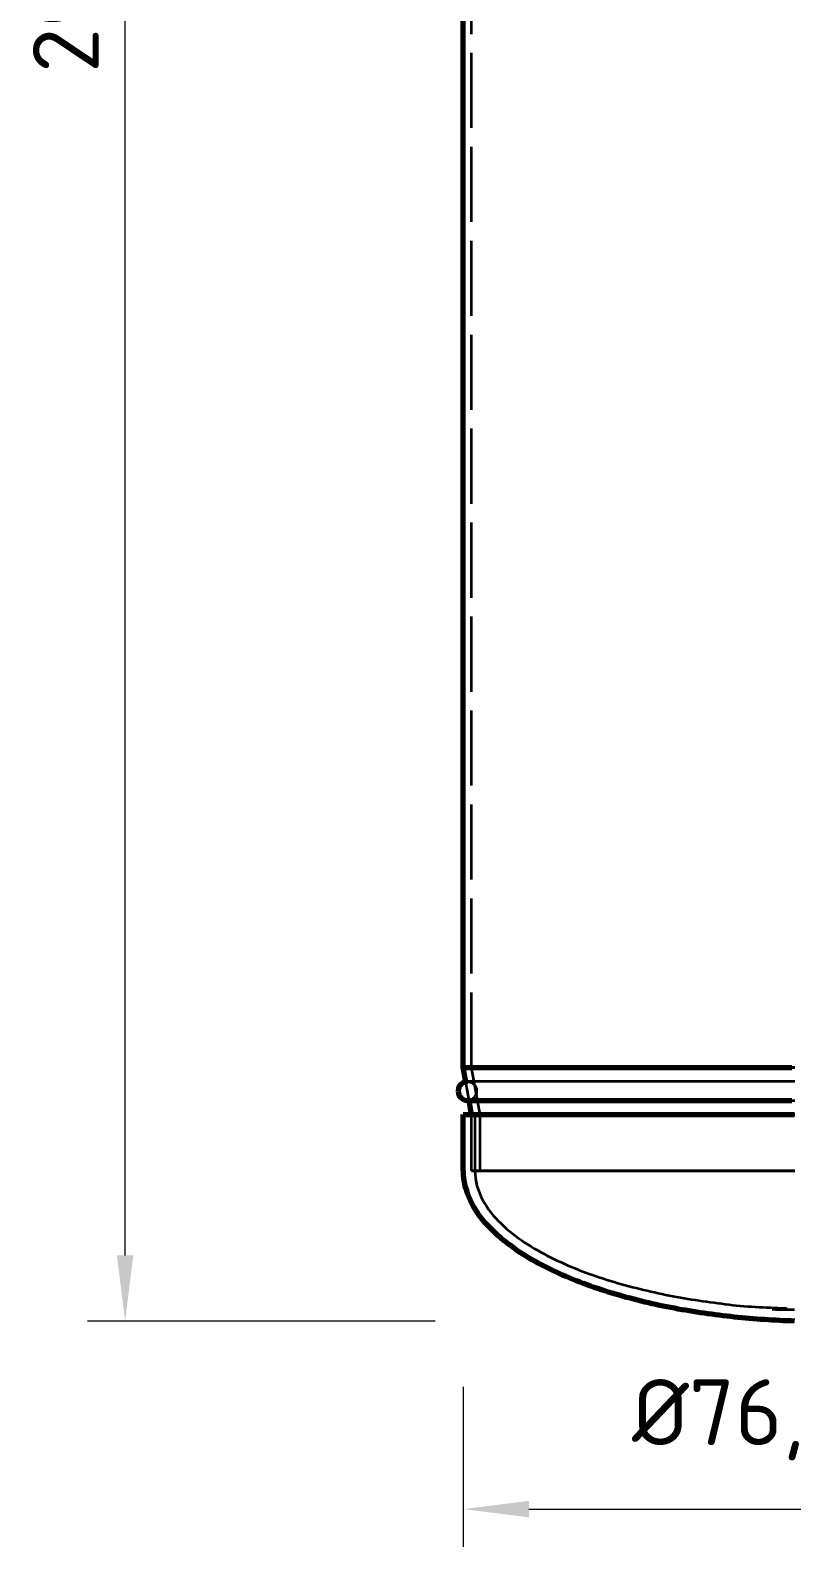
# Model space of a CAD drawing. Header units: millimetres. Extents: x 0 to 1554, y 0 to 420.
# Drawn here: x 84.6 to 125.2, y 158.5 to 239.2 of the extents above; entities that cross this region are included whole.
import ezdxf

# ---------------------------------------------------------------- set-up
doc = ezdxf.new("R2010")
doc.units = ezdxf.units.MM
doc.linetypes.add('IRAM-E-TRAZOS', pattern=[5, 4, -1])
for name, color, linetype, lineweight in [('01-VISIBLE', 7, 'CONTINUOUS', 70), ('02-OCULTA', 4, 'IRAM-E-TRAZOS', 35), ('04-COTA', 3, 'CONTINUOUS', 18)]:
    doc.layers.add(name, color=color, linetype=linetype, lineweight=lineweight)
doc.styles.add('ISO3098', font='isocpeur.ttf')
doc.dimstyles.new('FLAMA-IRAM', dxfattribs={"dimtxt": 3.5, "dimasz": 3.5, "dimexe": 2, "dimexo": 1.5, "dimgap": 1, "dimtad": 1, "dimdec": 1, "dimtxsty": 'ISO3098', "dimblk": 'IRAM_FLECHA', "dimblk1": 'IRAM_FLECHA', "dimblk2": 'IRAM_FLECHA', "dimcen": 2.5, "dimclrd": 256, "dimclre": 256, "dimclrt": 256, "dimazin": 3, "dimtfac": 1, "dimtmove": 0, "dimatfit": 3, "dimlwd": 18, "dimlwe": 18})

# ---------------------------------------------------------------- blocks, each defined once
blk = doc.blocks.new('IRAM_FLECHA')
blk.add_solid([(0, 0), (-1, 0.125), (-1, -0.125)])

msp = doc.modelspace()

# ---------------------------------------------------------------- linework, layer by layer
at = {"layer": '01-VISIBLE'}
for p, q in [((107.675, 184), (107.675, 304.695)), ((107.811, 183.242), (107.675, 184)), ((108.125, 181.5), (107.99, 182.25)), ((107.675, 178.5), (107.675, 181.5))]:
    msp.add_line(p, q, dxfattribs=at)
for points in [[(107.675, 184), (107.876, 184), (108.077, 184), (108.278, 184), (108.479, 184), (108.68, 184), (108.882, 184), (109.083, 184), (109.284, 184), (109.485, 184), (109.686, 184), (109.887, 184), (110.088, 184), (110.289, 184), (110.49, 184), (110.691, 184), (110.893, 184), (111.094, 184), (111.295, 184), (111.496, 184), (111.697, 184), (111.898, 184), (112.099, 184), (112.3, 184), (112.501, 184), (112.702, 184), (112.904, 184), (113.105, 184), (113.306, 184), (113.507, 184), (113.708, 184), (113.909, 184), (114.11, 184), (114.311, 184), (114.512, 184), (114.713, 184), (114.915, 184), (115.116, 184), (115.317, 184), (115.518, 184), (115.719, 184), (115.92, 184), (116.121, 184), (116.322, 184), (116.523, 184), (116.724, 184), (116.926, 184), (117.127, 184), (117.328, 184), (117.529, 184), (117.73, 184), (117.931, 184), (118.132, 184), (118.333, 184), (118.534, 184), (118.735, 184), (118.937, 184), (119.138, 184), (119.339, 184), (119.54, 184), (119.741, 184), (119.942, 184), (120.143, 184), (120.344, 184), (120.545, 184), (120.746, 184), (120.948, 184), (121.149, 184), (121.35, 184), (121.551, 184), (121.752, 184), (121.953, 184), (122.154, 184), (122.355, 184), (122.556, 184), (122.757, 184), (122.959, 184), (123.16, 184), (123.361, 184), (123.562, 184), (123.763, 184), (123.964, 184), (124.165, 184), (124.366, 184), (124.567, 184), (124.768, 184), (124.97, 184), (125.171, 184)], [(107.9, 183.25), (107.771, 183.233), (107.65, 183.183), (107.546, 183.104), (107.467, 183), (107.417, 182.879), (107.4, 182.75)], [(107.4, 182.75), (107.417, 182.621), (107.467, 182.5), (107.546, 182.396), (107.65, 182.317), (107.771, 182.267), (107.9, 182.25)], [(107.9, 182.25), (107.9, 182.25), (107.9, 182.25), (107.9, 182.25), (107.9, 182.25), (107.9, 182.25), (107.9, 182.25)], [(107.9, 182.25), (108.101, 182.25), (108.302, 182.25), (108.502, 182.25), (108.703, 182.25), (108.904, 182.25), (109.105, 182.25), (109.306, 182.25), (109.507, 182.25), (109.707, 182.25), (109.908, 182.25), (110.109, 182.25), (110.31, 182.25), (110.511, 182.25), (110.712, 182.25), (110.912, 182.25), (111.113, 182.25), (111.314, 182.25), (111.515, 182.25), (111.716, 182.25), (111.917, 182.25), (112.117, 182.25), (112.318, 182.25), (112.519, 182.25), (112.72, 182.25), (112.921, 182.25), (113.122, 182.25), (113.322, 182.25), (113.523, 182.25), (113.724, 182.25), (113.925, 182.25), (114.126, 182.25), (114.327, 182.25), (114.527, 182.25), (114.728, 182.25), (114.929, 182.25), (115.13, 182.25), (115.331, 182.25), (115.532, 182.25), (115.732, 182.25), (115.933, 182.25), (116.134, 182.25), (116.335, 182.25), (116.536, 182.25), (116.737, 182.25), (116.938, 182.25), (117.138, 182.25), (117.339, 182.25), (117.54, 182.25), (117.741, 182.25), (117.942, 182.25), (118.142, 182.25), (118.343, 182.25), (118.544, 182.25), (118.745, 182.25), (118.946, 182.25), (119.147, 182.25), (119.347, 182.25), (119.548, 182.25), (119.749, 182.25), (119.95, 182.25), (120.151, 182.25), (120.352, 182.25), (120.552, 182.25), (120.753, 182.25), (120.954, 182.25), (121.155, 182.25), (121.356, 182.25), (121.557, 182.25), (121.757, 182.25), (121.958, 182.25), (122.159, 182.25), (122.36, 182.25), (122.561, 182.25), (122.762, 182.25), (122.962, 182.25), (123.163, 182.25), (123.364, 182.25), (123.565, 182.25), (123.766, 182.25), (123.967, 182.25), (124.167, 182.25), (124.368, 182.25), (124.569, 182.25), (124.77, 182.25), (124.971, 182.25), (125.172, 182.25)], [(107.675, 181.5), (107.876, 181.5), (108.076, 181.5), (108.277, 181.5), (108.477, 181.5), (108.678, 181.5), (108.878, 181.5), (109.079, 181.5), (109.279, 181.5), (109.48, 181.5), (109.68, 181.5), (109.881, 181.5), (110.081, 181.5), (110.282, 181.5), (110.482, 181.5), (110.683, 181.5), (110.883, 181.5), (111.084, 181.5), (111.284, 181.5), (111.485, 181.5), (111.686, 181.5), (111.886, 181.5), (112.087, 181.5), (112.287, 181.5), (112.488, 181.5), (112.688, 181.5), (112.889, 181.5), (113.089, 181.5), (113.29, 181.5), (113.49, 181.5), (113.691, 181.5), (113.891, 181.5), (114.092, 181.5), (114.292, 181.5), (114.493, 181.5), (114.693, 181.5), (114.894, 181.5), (115.094, 181.5), (115.295, 181.5), (115.496, 181.5), (115.696, 181.5), (115.897, 181.5), (116.097, 181.5), (116.298, 181.5), (116.498, 181.5), (116.699, 181.5), (116.899, 181.5), (117.1, 181.5), (117.3, 181.5), (117.501, 181.5), (117.701, 181.5), (117.902, 181.5), (118.102, 181.5), (118.303, 181.5), (118.503, 181.5), (118.704, 181.5), (118.904, 181.5), (119.105, 181.5), (119.306, 181.5), (119.506, 181.5), (119.707, 181.5), (119.907, 181.5), (120.108, 181.5), (120.308, 181.5), (120.509, 181.5), (120.709, 181.5), (120.91, 181.5), (121.11, 181.5), (121.311, 181.5), (121.511, 181.5), (121.712, 181.5), (121.912, 181.5), (122.113, 181.5), (122.313, 181.5), (122.514, 181.5), (122.714, 181.5), (122.915, 181.5), (123.116, 181.5), (123.316, 181.5), (123.517, 181.5), (123.717, 181.5), (123.918, 181.5), (124.118, 181.5), (124.319, 181.5), (124.519, 181.5), (124.72, 181.5), (124.92, 181.5), (125.121, 181.5), (125.321, 181.5)], [(107.675, 178.5), (107.679, 178.299), (107.692, 178.098), (107.723, 177.899), (107.77, 177.703), (107.827, 177.51), (107.89, 177.319), (107.96, 177.131), (108.038, 176.945), (108.126, 176.764), (108.224, 176.588), (108.33, 176.417), (108.443, 176.25), (108.562, 176.088), (108.686, 175.93), (108.815, 175.775), (108.949, 175.625), (109.087, 175.478), (109.229, 175.335), (109.374, 175.197), (109.524, 175.062), (109.676, 174.93), (109.832, 174.802), (109.99, 174.678), (110.15, 174.557), (110.313, 174.438), (110.478, 174.323), (110.645, 174.211), (110.814, 174.101), (110.985, 173.994), (111.157, 173.89), (111.331, 173.788), (111.506, 173.689), (111.682, 173.592), (111.86, 173.497), (112.038, 173.405), (112.218, 173.314), (112.399, 173.226), (112.581, 173.14), (112.764, 173.056), (112.948, 172.974), (113.133, 172.894), (113.318, 172.816), (113.504, 172.74), (113.691, 172.665), (113.879, 172.592), (114.067, 172.521), (114.256, 172.452), (114.446, 172.384), (114.636, 172.318), (114.826, 172.253), (115.017, 172.189), (115.209, 172.128), (115.401, 172.067), (115.593, 172.008), (115.786, 171.951), (115.98, 171.894), (116.173, 171.839), (116.367, 171.786), (116.562, 171.734), (116.756, 171.683), (116.951, 171.633), (117.147, 171.584), (117.342, 171.537), (117.538, 171.491), (117.735, 171.447), (117.931, 171.403), (118.128, 171.361), (118.325, 171.32), (118.522, 171.28), (118.72, 171.241), (118.918, 171.203), (119.115, 171.166), (119.314, 171.13), (119.512, 171.096), (119.71, 171.062), (119.909, 171.03), (120.108, 170.998), (120.307, 170.968), (120.506, 170.938), (120.705, 170.91), (120.905, 170.883), (121.104, 170.856), (121.304, 170.831), (121.504, 170.806), (121.703, 170.783), (121.904, 170.76), (122.104, 170.739), (122.304, 170.718), (122.504, 170.699), (122.705, 170.68), (122.905, 170.662), (123.106, 170.646), (123.306, 170.63), (123.507, 170.615), (123.708, 170.601), (123.909, 170.588), (124.11, 170.576), (124.311, 170.565), (124.512, 170.554), (124.713, 170.545), (124.914, 170.536), (125.115, 170.529), (125.316, 170.522)]]:
    msp.add_lwpolyline(points, dxfattribs=at)
at = {"layer": '02-OCULTA'}
for p, q in [((108.125, 184), (108.125, 304.695)), ((108.575, 181.5), (108.125, 184)), ((107.99, 182.25), (107.811, 183.242)), ((108.125, 178.5), (108.125, 181.5)), ((108.3, 181.5), (108.3, 178.5)), ((108.575, 178.5), (108.575, 181.5))]:
    msp.add_line(p, q, dxfattribs=at)
for points in [[(125.321, 184), (125.121, 184), (124.92, 184), (124.72, 184), (124.519, 184), (124.319, 184), (124.118, 184), (123.918, 184), (123.717, 184), (123.517, 184), (123.316, 184), (123.116, 184), (122.915, 184), (122.714, 184), (122.514, 184), (122.313, 184), (122.113, 184), (121.912, 184), (121.712, 184), (121.511, 184), (121.311, 184), (121.11, 184), (120.91, 184), (120.709, 184), (120.509, 184), (120.308, 184), (120.108, 184), (119.907, 184), (119.707, 184), (119.506, 184), (119.306, 184), (119.105, 184), (118.904, 184), (118.704, 184), (118.503, 184), (118.303, 184), (118.102, 184), (117.902, 184), (117.701, 184), (117.501, 184), (117.3, 184), (117.1, 184), (116.899, 184), (116.699, 184), (116.498, 184), (116.298, 184), (116.097, 184), (115.897, 184), (115.696, 184), (115.496, 184), (115.295, 184), (115.094, 184), (114.894, 184), (114.693, 184), (114.493, 184), (114.292, 184), (114.092, 184), (113.891, 184), (113.691, 184), (113.49, 184), (113.29, 184), (113.089, 184), (112.889, 184), (112.688, 184), (112.488, 184), (112.287, 184), (112.087, 184), (111.886, 184), (111.686, 184), (111.485, 184), (111.284, 184), (111.084, 184), (110.883, 184), (110.683, 184), (110.482, 184), (110.282, 184), (110.081, 184), (109.881, 184), (109.68, 184), (109.48, 184), (109.279, 184), (109.079, 184), (108.878, 184), (108.678, 184), (108.477, 184), (108.277, 184), (108.076, 184), (107.876, 184), (107.675, 184)], [(125.325, 184), (125.125, 184), (124.925, 184), (124.725, 184), (124.525, 184), (124.325, 184), (124.125, 184), (123.925, 184), (123.725, 184), (123.525, 184), (123.325, 184), (123.125, 184), (122.925, 184), (122.725, 184), (122.525, 184), (122.325, 184), (122.125, 184), (121.925, 184), (121.725, 184), (121.525, 184), (121.325, 184), (121.125, 184), (120.925, 184), (120.725, 184), (120.525, 184), (120.325, 184), (120.125, 184), (119.925, 184), (119.725, 184), (119.525, 184), (119.325, 184), (119.125, 184), (118.925, 184), (118.725, 184), (118.525, 184), (118.325, 184), (118.125, 184), (117.925, 184), (117.725, 184), (117.525, 184), (117.325, 184), (117.125, 184), (116.925, 184), (116.725, 184), (116.525, 184), (116.325, 184), (116.125, 184), (115.925, 184), (115.725, 184), (115.525, 184), (115.325, 184), (115.125, 184), (114.925, 184), (114.725, 184), (114.525, 184), (114.325, 184), (114.125, 184), (113.925, 184), (113.725, 184), (113.525, 184), (113.325, 184), (113.125, 184), (112.925, 184), (112.725, 184), (112.525, 184), (112.325, 184), (112.125, 184), (111.925, 184), (111.725, 184), (111.525, 184), (111.325, 184), (111.125, 184), (110.925, 184), (110.725, 184), (110.525, 184), (110.325, 184), (110.125, 184), (109.925, 184), (109.725, 184), (109.525, 184), (109.325, 184), (109.125, 184), (108.925, 184), (108.725, 184), (108.525, 184), (108.325, 184), (108.125, 184)], [(108.125, 184), (108.325, 184), (108.525, 184), (108.725, 184), (108.925, 184), (109.125, 184), (109.325, 184), (109.525, 184), (109.725, 184), (109.925, 184), (110.125, 184), (110.325, 184), (110.525, 184), (110.725, 184), (110.925, 184), (111.125, 184), (111.325, 184), (111.525, 184), (111.725, 184), (111.925, 184), (112.125, 184), (112.325, 184), (112.525, 184), (112.725, 184), (112.925, 184), (113.125, 184), (113.325, 184), (113.525, 184), (113.725, 184), (113.925, 184), (114.125, 184), (114.325, 184), (114.525, 184), (114.725, 184), (114.925, 184), (115.125, 184), (115.325, 184), (115.525, 184), (115.725, 184), (115.925, 184), (116.125, 184), (116.325, 184), (116.525, 184), (116.725, 184), (116.925, 184), (117.125, 184), (117.325, 184), (117.525, 184), (117.725, 184), (117.925, 184), (118.125, 184), (118.325, 184), (118.525, 184), (118.725, 184), (118.925, 184), (119.125, 184), (119.325, 184), (119.525, 184), (119.725, 184), (119.925, 184), (120.125, 184), (120.325, 184), (120.525, 184), (120.725, 184), (120.925, 184), (121.125, 184), (121.325, 184), (121.525, 184), (121.725, 184), (121.925, 184), (122.125, 184), (122.325, 184), (122.525, 184), (122.725, 184), (122.925, 184), (123.125, 184), (123.325, 184), (123.525, 184), (123.725, 184), (123.925, 184), (124.125, 184), (124.325, 184), (124.525, 184), (124.725, 184), (124.925, 184), (125.125, 184), (125.325, 184)], [(125.323, 183.25), (125.123, 183.25), (124.923, 183.25), (124.722, 183.25), (124.522, 183.25), (124.322, 183.25), (124.122, 183.25), (123.921, 183.25), (123.721, 183.25), (123.521, 183.25), (123.32, 183.25), (123.12, 183.25), (122.92, 183.25), (122.72, 183.25), (122.519, 183.25), (122.319, 183.25), (122.119, 183.25), (121.919, 183.25), (121.718, 183.25), (121.518, 183.25), (121.318, 183.25), (121.118, 183.25), (120.917, 183.25), (120.717, 183.25), (120.517, 183.25), (120.316, 183.25), (120.116, 183.25), (119.916, 183.25), (119.716, 183.25), (119.515, 183.25), (119.315, 183.25), (119.115, 183.25), (118.915, 183.25), (118.714, 183.25), (118.514, 183.25), (118.314, 183.25), (118.114, 183.25), (117.913, 183.25), (117.713, 183.25), (117.513, 183.25), (117.313, 183.25), (117.112, 183.25), (116.912, 183.25), (116.712, 183.25), (116.511, 183.25), (116.311, 183.25), (116.111, 183.25), (115.911, 183.25), (115.71, 183.25), (115.51, 183.25), (115.31, 183.25), (115.11, 183.25), (114.909, 183.25), (114.709, 183.25), (114.509, 183.25), (114.309, 183.25), (114.108, 183.25), (113.908, 183.25), (113.708, 183.25), (113.507, 183.25), (113.307, 183.25), (113.107, 183.25), (112.907, 183.25), (112.706, 183.25), (112.506, 183.25), (112.306, 183.25), (112.106, 183.25), (111.905, 183.25), (111.705, 183.25), (111.505, 183.25), (111.305, 183.25), (111.104, 183.25), (110.904, 183.25), (110.704, 183.25), (110.503, 183.25), (110.303, 183.25), (110.103, 183.25), (109.903, 183.25), (109.702, 183.25), (109.502, 183.25), (109.302, 183.25), (109.102, 183.25), (108.901, 183.25), (108.701, 183.25), (108.501, 183.25), (108.301, 183.25), (108.1, 183.25), (107.9, 183.25)], [(125.323, 183.25), (125.123, 183.25), (124.923, 183.25), (124.722, 183.25), (124.522, 183.25), (124.322, 183.25), (124.122, 183.25), (123.921, 183.25), (123.721, 183.25), (123.521, 183.25), (123.32, 183.25), (123.12, 183.25), (122.92, 183.25), (122.72, 183.25), (122.519, 183.25), (122.319, 183.25), (122.119, 183.25), (121.919, 183.25), (121.718, 183.25), (121.518, 183.25), (121.318, 183.25), (121.118, 183.25), (120.917, 183.25), (120.717, 183.25), (120.517, 183.25), (120.316, 183.25), (120.116, 183.25), (119.916, 183.25), (119.716, 183.25), (119.515, 183.25), (119.315, 183.25), (119.115, 183.25), (118.915, 183.25), (118.714, 183.25), (118.514, 183.25), (118.314, 183.25), (118.114, 183.25), (117.913, 183.25), (117.713, 183.25), (117.513, 183.25), (117.313, 183.25), (117.112, 183.25), (116.912, 183.25), (116.712, 183.25), (116.511, 183.25), (116.311, 183.25), (116.111, 183.25), (115.911, 183.25), (115.71, 183.25), (115.51, 183.25), (115.31, 183.25), (115.11, 183.25), (114.909, 183.25), (114.709, 183.25), (114.509, 183.25), (114.309, 183.25), (114.108, 183.25), (113.908, 183.25), (113.708, 183.25), (113.507, 183.25), (113.307, 183.25), (113.107, 183.25), (112.907, 183.25), (112.706, 183.25), (112.506, 183.25), (112.306, 183.25), (112.106, 183.25), (111.905, 183.25), (111.705, 183.25), (111.505, 183.25), (111.305, 183.25), (111.104, 183.25), (110.904, 183.25), (110.704, 183.25), (110.503, 183.25), (110.303, 183.25), (110.103, 183.25), (109.903, 183.25), (109.702, 183.25), (109.502, 183.25), (109.302, 183.25), (109.102, 183.25), (108.901, 183.25), (108.701, 183.25), (108.501, 183.25), (108.301, 183.25), (108.1, 183.25), (107.9, 183.25)], [(107.9, 183.25), (108.117, 183.2), (108.291, 183.062), (108.387, 182.861), (108.387, 182.639), (108.291, 182.438), (108.117, 182.3), (107.9, 182.25)], [(107.9, 182.25), (108.1, 182.25), (108.301, 182.25), (108.501, 182.25), (108.701, 182.25), (108.901, 182.25), (109.102, 182.25), (109.302, 182.25), (109.502, 182.25), (109.703, 182.25), (109.903, 182.25), (110.103, 182.25), (110.303, 182.25), (110.504, 182.25), (110.704, 182.25), (110.904, 182.25), (111.104, 182.25), (111.305, 182.25), (111.505, 182.25), (111.705, 182.25), (111.905, 182.25), (112.106, 182.25), (112.306, 182.25), (112.506, 182.25), (112.707, 182.25), (112.907, 182.25), (113.107, 182.25), (113.307, 182.25), (113.508, 182.25), (113.708, 182.25), (113.908, 182.25), (114.108, 182.25), (114.309, 182.25), (114.509, 182.25), (114.709, 182.25), (114.909, 182.25), (115.11, 182.25), (115.31, 182.25), (115.51, 182.25), (115.71, 182.25), (115.911, 182.25), (116.111, 182.25), (116.311, 182.25), (116.512, 182.25), (116.712, 182.25), (116.912, 182.25), (117.112, 182.25), (117.313, 182.25), (117.513, 182.25), (117.713, 182.25), (117.913, 182.25), (118.114, 182.25), (118.314, 182.25), (118.514, 182.25), (118.714, 182.25), (118.915, 182.25), (119.115, 182.25), (119.315, 182.25), (119.516, 182.25), (119.716, 182.25), (119.916, 182.25), (120.116, 182.25), (120.317, 182.25), (120.517, 182.25), (120.717, 182.25), (120.917, 182.25), (121.118, 182.25), (121.318, 182.25), (121.518, 182.25), (121.718, 182.25), (121.919, 182.25), (122.119, 182.25), (122.319, 182.25), (122.52, 182.25), (122.72, 182.25), (122.92, 182.25), (123.12, 182.25), (123.321, 182.25), (123.521, 182.25), (123.721, 182.25), (123.921, 182.25), (124.122, 182.25), (124.322, 182.25), (124.522, 182.25), (124.722, 182.25), (124.923, 182.25), (125.123, 182.25), (125.323, 182.25)], [(125.321, 181.5), (125.121, 181.5), (124.92, 181.5), (124.72, 181.5), (124.519, 181.5), (124.319, 181.5), (124.118, 181.5), (123.918, 181.5), (123.717, 181.5), (123.517, 181.5), (123.316, 181.5), (123.116, 181.5), (122.915, 181.5), (122.714, 181.5), (122.514, 181.5), (122.313, 181.5), (122.113, 181.5), (121.912, 181.5), (121.712, 181.5), (121.511, 181.5), (121.311, 181.5), (121.11, 181.5), (120.91, 181.5), (120.709, 181.5), (120.509, 181.5), (120.308, 181.5), (120.108, 181.5), (119.907, 181.5), (119.707, 181.5), (119.506, 181.5), (119.306, 181.5), (119.105, 181.5), (118.904, 181.5), (118.704, 181.5), (118.503, 181.5), (118.303, 181.5), (118.102, 181.5), (117.902, 181.5), (117.701, 181.5), (117.501, 181.5), (117.3, 181.5), (117.1, 181.5), (116.899, 181.5), (116.699, 181.5), (116.498, 181.5), (116.298, 181.5), (116.097, 181.5), (115.897, 181.5), (115.696, 181.5), (115.496, 181.5), (115.295, 181.5), (115.094, 181.5), (114.894, 181.5), (114.693, 181.5), (114.493, 181.5), (114.292, 181.5), (114.092, 181.5), (113.891, 181.5), (113.691, 181.5), (113.49, 181.5), (113.29, 181.5), (113.089, 181.5), (112.889, 181.5), (112.688, 181.5), (112.488, 181.5), (112.287, 181.5), (112.087, 181.5), (111.886, 181.5), (111.686, 181.5), (111.485, 181.5), (111.284, 181.5), (111.084, 181.5), (110.883, 181.5), (110.683, 181.5), (110.482, 181.5), (110.282, 181.5), (110.081, 181.5), (109.881, 181.5), (109.68, 181.5), (109.48, 181.5), (109.279, 181.5), (109.079, 181.5), (108.878, 181.5), (108.678, 181.5), (108.477, 181.5), (108.277, 181.5), (108.076, 181.5), (107.876, 181.5), (107.675, 181.5)], [(125.325, 181.5), (125.125, 181.5), (124.925, 181.5), (124.725, 181.5), (124.525, 181.5), (124.325, 181.5), (124.125, 181.5), (123.925, 181.5), (123.725, 181.5), (123.525, 181.5), (123.325, 181.5), (123.125, 181.5), (122.925, 181.5), (122.725, 181.5), (122.525, 181.5), (122.325, 181.5), (122.125, 181.5), (121.925, 181.5), (121.725, 181.5), (121.525, 181.5), (121.325, 181.5), (121.125, 181.5), (120.925, 181.5), (120.725, 181.5), (120.525, 181.5), (120.325, 181.5), (120.125, 181.5), (119.925, 181.5), (119.725, 181.5), (119.525, 181.5), (119.325, 181.5), (119.125, 181.5), (118.925, 181.5), (118.725, 181.5), (118.525, 181.5), (118.325, 181.5), (118.125, 181.5), (117.925, 181.5), (117.725, 181.5), (117.525, 181.5), (117.325, 181.5), (117.125, 181.5), (116.925, 181.5), (116.725, 181.5), (116.525, 181.5), (116.325, 181.5), (116.125, 181.5), (115.925, 181.5), (115.725, 181.5), (115.525, 181.5), (115.325, 181.5), (115.125, 181.5), (114.925, 181.5), (114.725, 181.5), (114.525, 181.5), (114.325, 181.5), (114.125, 181.5), (113.925, 181.5), (113.725, 181.5), (113.525, 181.5), (113.325, 181.5), (113.125, 181.5), (112.925, 181.5), (112.725, 181.5), (112.525, 181.5), (112.325, 181.5), (112.125, 181.5), (111.925, 181.5), (111.725, 181.5), (111.525, 181.5), (111.325, 181.5), (111.125, 181.5), (110.925, 181.5), (110.725, 181.5), (110.525, 181.5), (110.325, 181.5), (110.125, 181.5), (109.925, 181.5), (109.725, 181.5), (109.525, 181.5), (109.325, 181.5), (109.125, 181.5), (108.925, 181.5), (108.725, 181.5), (108.525, 181.5), (108.325, 181.5), (108.125, 181.5)], [(108.125, 181.5), (108.325, 181.5), (108.525, 181.5), (108.725, 181.5), (108.925, 181.5), (109.125, 181.5), (109.325, 181.5), (109.525, 181.5), (109.725, 181.5), (109.925, 181.5), (110.125, 181.5), (110.325, 181.5), (110.525, 181.5), (110.725, 181.5), (110.925, 181.5), (111.125, 181.5), (111.325, 181.5), (111.525, 181.5), (111.725, 181.5), (111.925, 181.5), (112.125, 181.5), (112.325, 181.5), (112.525, 181.5), (112.725, 181.5), (112.925, 181.5), (113.125, 181.5), (113.325, 181.5), (113.525, 181.5), (113.725, 181.5), (113.925, 181.5), (114.125, 181.5), (114.325, 181.5), (114.525, 181.5), (114.725, 181.5), (114.925, 181.5), (115.125, 181.5), (115.325, 181.5), (115.525, 181.5), (115.725, 181.5), (115.925, 181.5), (116.125, 181.5), (116.325, 181.5), (116.525, 181.5), (116.725, 181.5), (116.925, 181.5), (117.125, 181.5), (117.325, 181.5), (117.525, 181.5), (117.725, 181.5), (117.925, 181.5), (118.125, 181.5), (118.325, 181.5), (118.525, 181.5), (118.725, 181.5), (118.925, 181.5), (119.125, 181.5), (119.325, 181.5), (119.525, 181.5), (119.725, 181.5), (119.925, 181.5), (120.125, 181.5), (120.325, 181.5), (120.525, 181.5), (120.725, 181.5), (120.925, 181.5), (121.125, 181.5), (121.325, 181.5), (121.525, 181.5), (121.725, 181.5), (121.925, 181.5), (122.125, 181.5), (122.325, 181.5), (122.525, 181.5), (122.725, 181.5), (122.925, 181.5), (123.125, 181.5), (123.325, 181.5), (123.525, 181.5), (123.725, 181.5), (123.925, 181.5), (124.125, 181.5), (124.325, 181.5), (124.525, 181.5), (124.725, 181.5), (124.925, 181.5), (125.125, 181.5), (125.325, 181.5)], [(125.323, 181.5), (125.123, 181.5), (124.923, 181.5), (124.722, 181.5), (124.522, 181.5), (124.322, 181.5), (124.121, 181.5), (123.921, 181.5), (123.721, 181.5), (123.521, 181.5), (123.32, 181.5), (123.12, 181.5), (122.92, 181.5), (122.72, 181.5), (122.519, 181.5), (122.319, 181.5), (122.119, 181.5), (121.918, 181.5), (121.718, 181.5), (121.518, 181.5), (121.318, 181.5), (121.117, 181.5), (120.917, 181.5), (120.717, 181.5), (120.517, 181.5), (120.316, 181.5), (120.116, 181.5), (119.916, 181.5), (119.715, 181.5), (119.515, 181.5), (119.315, 181.5), (119.115, 181.5), (118.914, 181.5), (118.714, 181.5), (118.514, 181.5), (118.314, 181.5), (118.113, 181.5), (117.913, 181.5), (117.713, 181.5), (117.513, 181.5), (117.312, 181.5), (117.112, 181.5), (116.912, 181.5), (116.711, 181.5), (116.511, 181.5), (116.311, 181.5), (116.111, 181.5), (115.91, 181.5), (115.71, 181.5), (115.51, 181.5), (115.31, 181.5), (115.109, 181.5), (114.909, 181.5), (114.709, 181.5), (114.508, 181.5), (114.308, 181.5), (114.108, 181.5), (113.908, 181.5), (113.707, 181.5), (113.507, 181.5), (113.307, 181.5), (113.107, 181.5), (112.906, 181.5), (112.706, 181.5), (112.506, 181.5), (112.305, 181.5), (112.105, 181.5), (111.905, 181.5), (111.705, 181.5), (111.504, 181.5), (111.304, 181.5), (111.104, 181.5), (110.904, 181.5), (110.703, 181.5), (110.503, 181.5), (110.303, 181.5), (110.102, 181.5), (109.902, 181.5), (109.702, 181.5), (109.502, 181.5), (109.301, 181.5), (109.101, 181.5), (108.901, 181.5), (108.701, 181.5), (108.5, 181.5), (108.3, 181.5)], [(108.3, 181.5), (108.5, 181.5), (108.701, 181.5), (108.901, 181.5), (109.101, 181.5), (109.301, 181.5), (109.502, 181.5), (109.702, 181.5), (109.902, 181.5), (110.102, 181.5), (110.303, 181.5), (110.503, 181.5), (110.703, 181.5), (110.904, 181.5), (111.104, 181.5), (111.304, 181.5), (111.504, 181.5), (111.705, 181.5), (111.905, 181.5), (112.105, 181.5), (112.305, 181.5), (112.506, 181.5), (112.706, 181.5), (112.906, 181.5), (113.107, 181.5), (113.307, 181.5), (113.507, 181.5), (113.707, 181.5), (113.908, 181.5), (114.108, 181.5), (114.308, 181.5), (114.508, 181.5), (114.709, 181.5), (114.909, 181.5), (115.109, 181.5), (115.31, 181.5), (115.51, 181.5), (115.71, 181.5), (115.91, 181.5), (116.111, 181.5), (116.311, 181.5), (116.511, 181.5), (116.711, 181.5), (116.912, 181.5), (117.112, 181.5), (117.312, 181.5), (117.513, 181.5), (117.713, 181.5), (117.913, 181.5), (118.113, 181.5), (118.314, 181.5), (118.514, 181.5), (118.714, 181.5), (118.914, 181.5), (119.115, 181.5), (119.315, 181.5), (119.515, 181.5), (119.715, 181.5), (119.916, 181.5), (120.116, 181.5), (120.316, 181.5), (120.517, 181.5), (120.717, 181.5), (120.917, 181.5), (121.117, 181.5), (121.318, 181.5), (121.518, 181.5), (121.718, 181.5), (121.918, 181.5), (122.119, 181.5), (122.319, 181.5), (122.519, 181.5), (122.72, 181.5), (122.92, 181.5), (123.12, 181.5), (123.32, 181.5), (123.521, 181.5), (123.721, 181.5), (123.921, 181.5), (124.121, 181.5), (124.322, 181.5), (124.522, 181.5), (124.722, 181.5), (124.923, 181.5), (125.123, 181.5), (125.323, 181.5)], [(125.221, 181.5), (125.02, 181.5), (124.82, 181.5), (124.619, 181.5), (124.419, 181.5), (124.218, 181.5), (124.018, 181.5), (123.817, 181.5), (123.616, 181.5), (123.416, 181.5), (123.215, 181.5), (123.015, 181.5), (122.814, 181.5), (122.614, 181.5), (122.413, 181.5), (122.213, 181.5), (122.012, 181.5), (121.811, 181.5), (121.611, 181.5), (121.41, 181.5), (121.21, 181.5), (121.009, 181.5), (120.809, 181.5), (120.608, 181.5), (120.408, 181.5), (120.207, 181.5), (120.006, 181.5), (119.806, 181.5), (119.605, 181.5), (119.405, 181.5), (119.204, 181.5), (119.004, 181.5), (118.803, 181.5), (118.603, 181.5), (118.402, 181.5), (118.202, 181.5), (118.001, 181.5), (117.8, 181.5), (117.6, 181.5), (117.399, 181.5), (117.199, 181.5), (116.998, 181.5), (116.798, 181.5), (116.597, 181.5), (116.397, 181.5), (116.196, 181.5), (115.995, 181.5), (115.795, 181.5), (115.594, 181.5), (115.394, 181.5), (115.193, 181.5), (114.993, 181.5), (114.792, 181.5), (114.592, 181.5), (114.391, 181.5), (114.19, 181.5), (113.99, 181.5), (113.789, 181.5), (113.589, 181.5), (113.388, 181.5), (113.188, 181.5), (112.987, 181.5), (112.787, 181.5), (112.586, 181.5), (112.385, 181.5), (112.185, 181.5), (111.984, 181.5), (111.784, 181.5), (111.583, 181.5), (111.383, 181.5), (111.182, 181.5), (110.982, 181.5), (110.781, 181.5), (110.581, 181.5), (110.38, 181.5), (110.179, 181.5), (109.979, 181.5), (109.778, 181.5), (109.578, 181.5), (109.377, 181.5), (109.177, 181.5), (108.976, 181.5), (108.776, 181.5), (108.575, 181.5)], [(108.575, 181.5), (108.776, 181.5), (108.976, 181.5), (109.177, 181.5), (109.377, 181.5), (109.578, 181.5), (109.778, 181.5), (109.979, 181.5), (110.179, 181.5), (110.38, 181.5), (110.581, 181.5), (110.781, 181.5), (110.982, 181.5), (111.182, 181.5), (111.383, 181.5), (111.583, 181.5), (111.784, 181.5), (111.984, 181.5), (112.185, 181.5), (112.385, 181.5), (112.586, 181.5), (112.787, 181.5), (112.987, 181.5), (113.188, 181.5), (113.388, 181.5), (113.589, 181.5), (113.789, 181.5), (113.99, 181.5), (114.19, 181.5), (114.391, 181.5), (114.592, 181.5), (114.792, 181.5), (114.993, 181.5), (115.193, 181.5), (115.394, 181.5), (115.594, 181.5), (115.795, 181.5), (115.995, 181.5), (116.196, 181.5), (116.397, 181.5), (116.597, 181.5), (116.798, 181.5), (116.998, 181.5), (117.199, 181.5), (117.399, 181.5), (117.6, 181.5), (117.8, 181.5), (118.001, 181.5), (118.202, 181.5), (118.402, 181.5), (118.603, 181.5), (118.803, 181.5), (119.004, 181.5), (119.204, 181.5), (119.405, 181.5), (119.605, 181.5), (119.806, 181.5), (120.006, 181.5), (120.207, 181.5), (120.408, 181.5), (120.608, 181.5), (120.809, 181.5), (121.009, 181.5), (121.21, 181.5), (121.41, 181.5), (121.611, 181.5), (121.811, 181.5), (122.012, 181.5), (122.213, 181.5), (122.413, 181.5), (122.614, 181.5), (122.814, 181.5), (123.015, 181.5), (123.215, 181.5), (123.416, 181.5), (123.616, 181.5), (123.817, 181.5), (124.018, 181.5), (124.218, 181.5), (124.419, 181.5), (124.619, 181.5), (124.82, 181.5), (125.02, 181.5), (125.221, 181.5)], [(125.325, 178.5), (125.125, 178.5), (124.925, 178.5), (124.725, 178.5), (124.525, 178.5), (124.325, 178.5), (124.125, 178.5), (123.925, 178.5), (123.725, 178.5), (123.525, 178.5), (123.325, 178.5), (123.125, 178.5), (122.925, 178.5), (122.725, 178.5), (122.525, 178.5), (122.325, 178.5), (122.125, 178.5), (121.925, 178.5), (121.725, 178.5), (121.525, 178.5), (121.325, 178.5), (121.125, 178.5), (120.925, 178.5), (120.725, 178.5), (120.525, 178.5), (120.325, 178.5), (120.125, 178.5), (119.925, 178.5), (119.725, 178.5), (119.525, 178.5), (119.325, 178.5), (119.125, 178.5), (118.925, 178.5), (118.725, 178.5), (118.525, 178.5), (118.325, 178.5), (118.125, 178.5), (117.925, 178.5), (117.725, 178.5), (117.525, 178.5), (117.325, 178.5), (117.125, 178.5), (116.925, 178.5), (116.725, 178.5), (116.525, 178.5), (116.325, 178.5), (116.125, 178.5), (115.925, 178.5), (115.725, 178.5), (115.525, 178.5), (115.325, 178.5), (115.125, 178.5), (114.925, 178.5), (114.725, 178.5), (114.525, 178.5), (114.325, 178.5), (114.125, 178.5), (113.925, 178.5), (113.725, 178.5), (113.525, 178.5), (113.325, 178.5), (113.125, 178.5), (112.925, 178.5), (112.725, 178.5), (112.525, 178.5), (112.325, 178.5), (112.125, 178.5), (111.925, 178.5), (111.725, 178.5), (111.525, 178.5), (111.325, 178.5), (111.125, 178.5), (110.925, 178.5), (110.725, 178.5), (110.525, 178.5), (110.325, 178.5), (110.125, 178.5), (109.925, 178.5), (109.725, 178.5), (109.525, 178.5), (109.325, 178.5), (109.125, 178.5), (108.925, 178.5), (108.725, 178.5), (108.525, 178.5), (108.325, 178.5), (108.125, 178.5)], [(108.125, 178.5), (108.325, 178.5), (108.525, 178.5), (108.725, 178.5), (108.925, 178.5), (109.125, 178.5), (109.325, 178.5), (109.525, 178.5), (109.725, 178.5), (109.925, 178.5), (110.125, 178.5), (110.325, 178.5), (110.525, 178.5), (110.725, 178.5), (110.925, 178.5), (111.125, 178.5), (111.325, 178.5), (111.525, 178.5), (111.725, 178.5), (111.925, 178.5), (112.125, 178.5), (112.325, 178.5), (112.525, 178.5), (112.725, 178.5), (112.925, 178.5), (113.125, 178.5), (113.325, 178.5), (113.525, 178.5), (113.725, 178.5), (113.925, 178.5), (114.125, 178.5), (114.325, 178.5), (114.525, 178.5), (114.725, 178.5), (114.925, 178.5), (115.125, 178.5), (115.325, 178.5), (115.525, 178.5), (115.725, 178.5), (115.925, 178.5), (116.125, 178.5), (116.325, 178.5), (116.525, 178.5), (116.725, 178.5), (116.925, 178.5), (117.125, 178.5), (117.325, 178.5), (117.525, 178.5), (117.725, 178.5), (117.925, 178.5), (118.125, 178.5), (118.325, 178.5), (118.525, 178.5), (118.725, 178.5), (118.925, 178.5), (119.125, 178.5), (119.325, 178.5), (119.525, 178.5), (119.725, 178.5), (119.925, 178.5), (120.125, 178.5), (120.325, 178.5), (120.525, 178.5), (120.725, 178.5), (120.925, 178.5), (121.125, 178.5), (121.325, 178.5), (121.525, 178.5), (121.725, 178.5), (121.925, 178.5), (122.125, 178.5), (122.325, 178.5), (122.525, 178.5), (122.725, 178.5), (122.925, 178.5), (123.125, 178.5), (123.325, 178.5), (123.525, 178.5), (123.725, 178.5), (123.925, 178.5), (124.125, 178.5), (124.325, 178.5), (124.525, 178.5), (124.725, 178.5), (124.925, 178.5), (125.125, 178.5), (125.325, 178.5)], [(108.3, 178.5), (108.306, 178.299), (108.327, 178.099), (108.361, 177.901), (108.407, 177.705), (108.466, 177.513), (108.536, 177.324), (108.616, 177.14), (108.706, 176.96), (108.805, 176.785), (108.912, 176.614), (109.027, 176.449), (109.148, 176.288), (109.275, 176.133), (109.408, 175.981), (109.545, 175.835), (109.688, 175.692), (109.834, 175.554), (109.984, 175.42), (110.137, 175.29), (110.293, 175.163), (110.453, 175.041), (110.615, 174.921), (110.779, 174.805), (110.946, 174.692), (111.114, 174.583), (111.285, 174.476), (111.457, 174.372), (111.631, 174.271), (111.806, 174.172), (111.983, 174.076), (112.161, 173.983), (112.34, 173.891), (112.521, 173.803), (112.702, 173.716), (112.885, 173.632), (113.069, 173.549), (113.253, 173.469), (113.438, 173.391), (113.624, 173.314), (113.811, 173.24), (113.999, 173.167), (114.187, 173.096), (114.376, 173.027), (114.565, 172.959), (114.755, 172.893), (114.946, 172.829), (115.137, 172.766), (115.329, 172.705), (115.521, 172.645), (115.713, 172.587), (115.906, 172.53), (116.1, 172.475), (116.293, 172.421), (116.488, 172.368), (116.682, 172.317), (116.877, 172.267), (117.072, 172.218), (117.268, 172.171), (117.463, 172.125), (117.659, 172.08), (117.856, 172.036), (118.052, 171.993), (118.249, 171.951), (118.446, 171.911), (118.643, 171.871), (118.841, 171.833), (119.039, 171.796), (119.237, 171.76), (119.435, 171.726), (119.633, 171.693), (119.832, 171.661), (120.031, 171.631), (120.23, 171.602), (120.429, 171.573), (120.628, 171.545), (120.827, 171.517), (121.027, 171.49), (121.226, 171.463), (121.425, 171.436), (121.625, 171.409), (121.824, 171.382), (122.024, 171.358), (122.224, 171.336), (122.424, 171.317), (122.624, 171.3), (122.825, 171.286), (123.026, 171.273), (123.227, 171.262), (123.428, 171.251), (123.628, 171.242), (123.829, 171.233), (124.03, 171.224), (124.231, 171.215), (124.432, 171.207), (124.633, 171.197), (124.834, 171.186), (124.925, 171.161), (124.724, 171.152), (124.523, 171.147), (124.322, 171.141), (124.121, 171.135), (124.309, 171.129), (124.513, 171.128), (124.715, 171.127), (124.911, 171.126), (125.115, 171.126), (125.313, 171.126)], [(125.221, 178.5), (125.02, 178.5), (124.82, 178.5), (124.619, 178.5), (124.419, 178.5), (124.218, 178.5), (124.018, 178.5), (123.817, 178.5), (123.616, 178.5), (123.416, 178.5), (123.215, 178.5), (123.015, 178.5), (122.814, 178.5), (122.614, 178.5), (122.413, 178.5), (122.213, 178.5), (122.012, 178.5), (121.811, 178.5), (121.611, 178.5), (121.41, 178.5), (121.21, 178.5), (121.009, 178.5), (120.809, 178.5), (120.608, 178.5), (120.408, 178.5), (120.207, 178.5), (120.006, 178.5), (119.806, 178.5), (119.605, 178.5), (119.405, 178.5), (119.204, 178.5), (119.004, 178.5), (118.803, 178.5), (118.603, 178.5), (118.402, 178.5), (118.202, 178.5), (118.001, 178.5), (117.8, 178.5), (117.6, 178.5), (117.399, 178.5), (117.199, 178.5), (116.998, 178.5), (116.798, 178.5), (116.597, 178.5), (116.397, 178.5), (116.196, 178.5), (115.995, 178.5), (115.795, 178.5), (115.594, 178.5), (115.394, 178.5), (115.193, 178.5), (114.993, 178.5), (114.792, 178.5), (114.592, 178.5), (114.391, 178.5), (114.19, 178.5), (113.99, 178.5), (113.789, 178.5), (113.589, 178.5), (113.388, 178.5), (113.188, 178.5), (112.987, 178.5), (112.787, 178.5), (112.586, 178.5), (112.385, 178.5), (112.185, 178.5), (111.984, 178.5), (111.784, 178.5), (111.583, 178.5), (111.383, 178.5), (111.182, 178.5), (110.982, 178.5), (110.781, 178.5), (110.581, 178.5), (110.38, 178.5), (110.179, 178.5), (109.979, 178.5), (109.778, 178.5), (109.578, 178.5), (109.377, 178.5), (109.177, 178.5), (108.976, 178.5), (108.776, 178.5), (108.575, 178.5)], [(108.575, 178.5), (108.776, 178.5), (108.976, 178.5), (109.177, 178.5), (109.377, 178.5), (109.578, 178.5), (109.778, 178.5), (109.979, 178.5), (110.179, 178.5), (110.38, 178.5), (110.581, 178.5), (110.781, 178.5), (110.982, 178.5), (111.182, 178.5), (111.383, 178.5), (111.583, 178.5), (111.784, 178.5), (111.984, 178.5), (112.185, 178.5), (112.385, 178.5), (112.586, 178.5), (112.787, 178.5), (112.987, 178.5), (113.188, 178.5), (113.388, 178.5), (113.589, 178.5), (113.789, 178.5), (113.99, 178.5), (114.19, 178.5), (114.391, 178.5), (114.592, 178.5), (114.792, 178.5), (114.993, 178.5), (115.193, 178.5), (115.394, 178.5), (115.594, 178.5), (115.795, 178.5), (115.995, 178.5), (116.196, 178.5), (116.397, 178.5), (116.597, 178.5), (116.798, 178.5), (116.998, 178.5), (117.199, 178.5), (117.399, 178.5), (117.6, 178.5), (117.8, 178.5), (118.001, 178.5), (118.202, 178.5), (118.402, 178.5), (118.603, 178.5), (118.803, 178.5), (119.004, 178.5), (119.204, 178.5), (119.405, 178.5), (119.605, 178.5), (119.806, 178.5), (120.006, 178.5), (120.207, 178.5), (120.408, 178.5), (120.608, 178.5), (120.809, 178.5), (121.009, 178.5), (121.21, 178.5), (121.41, 178.5), (121.611, 178.5), (121.811, 178.5), (122.012, 178.5), (122.213, 178.5), (122.413, 178.5), (122.614, 178.5), (122.814, 178.5), (123.015, 178.5), (123.215, 178.5), (123.416, 178.5), (123.616, 178.5), (123.817, 178.5), (124.018, 178.5), (124.218, 178.5), (124.419, 178.5), (124.619, 178.5), (124.82, 178.5), (125.02, 178.5), (125.221, 178.5)]]:
    msp.add_lwpolyline(points, dxfattribs=at)

# ---------------------------------------------------------------- dimensions: what is measured, and where the dimension line sits
at = {"layer": '04-COTA'}
msp.add_linear_dim(base=(89.675, 170.5), p1=(107.675, 170.5), p2=(119.475, 319.5), angle=90, text='<>±0,5', dimstyle='FLAMA-IRAM', override={"dimlfac": 2}, dxfattribs=at).render()
msp.add_linear_dim(base=(107.675, 160.5), p1=(107.675, 168.5), p2=(145.775, 168.5), text='%%c<>±0,5', dimstyle='FLAMA-IRAM', override={"dimlfac": 2}, dxfattribs=at).render()

doc.saveas('drawing.dxf')
